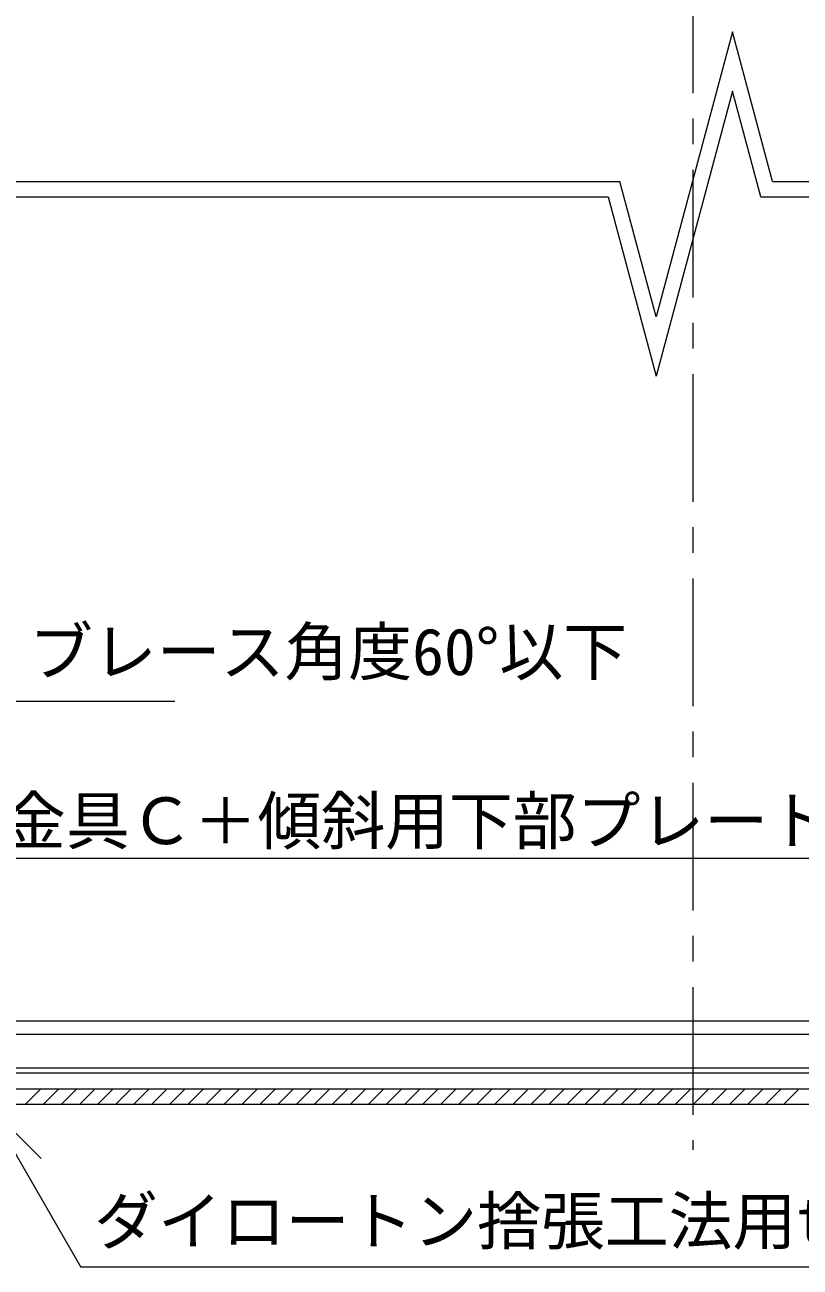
# Model space of a CAD drawing. Units: millimetres at full size, sheet at 1:20; details may follow other scales. Extents: x -4155 to 4045, y -2866 to 2834.
# Drawn here: x 1926 to 2533, y -2211 to -1238 of the extents above; entities that cross this region are included whole.
import ezdxf
from ezdxf.enums import TextEntityAlignment as Align

# ---------------------------------------------------------------- set-up
doc = ezdxf.new("R2010")
doc.units = ezdxf.units.MM
doc.header["$LTSCALE"] = 20
doc.linetypes.add('CHAIN1', pattern=[8, 5, -1, 1, -1])
for name, color, linetype, lineweight in [('1-0_断面', 7, 'Continuous', 9), ('1-1_寸法', 7, 'Continuous', 9), ('1-2_文字', 7, 'Continuous', 9)]:
    doc.layers.add(name, color=color, linetype=linetype, lineweight=lineweight)
doc.styles.add('ＭＳ ゴシック', font='')
doc.styles.get('ＭＳ ゴシック').set_extended_font_data('MS Gothic')

msp = doc.modelspace()

# ---------------------------------------------------------------- linework, layer by layer
at = {"layer": '1-0_断面', "color": 4, "linetype": 'CHAIN1'}
msp.add_line((2449.45, -551.68), (2449.45, -2119.03), dxfattribs=at)
at = {"layer": '1-0_断面'}
for p, q in [((1869.47, -2018.09), (3600.38, -2018.09)), ((1869.47, -2028.69), (3600.38, -2028.69)), ((3600.38, -2055.09), (-441.02, -2055.09)), ((3600.38, -2059.09), (-441.02, -2059.09)), ((3600.38, -2071.59), (-441.02, -2071.59)), ((1926.45, -2083.59), (1938.45, -2071.59)), ((1940.6, -2083.59), (1952.6, -2071.59)), ((1954.74, -2083.59), (1966.74, -2071.59)), ((1968.88, -2083.59), (1980.88, -2071.59)), ((1983.02, -2083.59), (1995.02, -2071.59)), ((1997.16, -2083.59), (2009.16, -2071.59)), ((2011.31, -2083.59), (2023.31, -2071.59)), ((2025.45, -2083.59), (2037.45, -2071.59)), ((2039.59, -2083.59), (2051.59, -2071.59)), ((2053.73, -2083.59), (2065.73, -2071.59)), ((2067.88, -2083.59), (2079.88, -2071.59)), ((2082.02, -2083.59), (2094.02, -2071.59)), ((2096.16, -2083.59), (2108.16, -2071.59)), ((2110.3, -2083.59), (2122.3, -2071.59)), ((2124.44, -2083.59), (2136.44, -2071.59)), ((2138.59, -2083.59), (2150.59, -2071.59)), ((2152.73, -2083.59), (2164.73, -2071.59)), ((2166.87, -2083.59), (2178.87, -2071.59)), ((2181.01, -2083.59), (2193.01, -2071.59)), ((2195.15, -2083.59), (2207.15, -2071.59)), ((2209.3, -2083.59), (2221.3, -2071.59)), ((2223.44, -2083.59), (2235.44, -2071.59)), ((2237.58, -2083.59), (2249.58, -2071.59)), ((2251.72, -2083.59), (2263.72, -2071.59)), ((2265.87, -2083.59), (2277.87, -2071.59)), ((2280.01, -2083.59), (2292.01, -2071.59)), ((2294.15, -2083.59), (2306.15, -2071.59)), ((2308.29, -2083.59), (2320.29, -2071.59)), ((2322.43, -2083.59), (2334.43, -2071.59)), ((2336.58, -2083.59), (2348.58, -2071.59)), ((2350.72, -2083.59), (2362.72, -2071.59)), ((2364.86, -2083.59), (2376.86, -2071.59)), ((2379, -2083.59), (2391, -2071.59)), ((2393.14, -2083.59), (2405.14, -2071.59)), ((2407.29, -2083.59), (2419.29, -2071.59)), ((2421.43, -2083.59), (2433.43, -2071.59)), ((2435.57, -2083.59), (2447.57, -2071.59)), ((2449.71, -2083.59), (2461.71, -2071.59)), ((2463.86, -2083.59), (2475.86, -2071.59)), ((2478, -2083.59), (2490, -2071.59)), ((2492.14, -2083.59), (2504.14, -2071.59)), ((2506.28, -2083.59), (2518.28, -2071.59)), ((2520.42, -2083.59), (2532.42, -2071.59)), ((2506.28, -2083.59), (2511.7, -2078.18)), ((3600.38, -2083.59), (-441.02, -2083.59))]:
    msp.add_line(p, q, dxfattribs=at)
at = {"layer": '1-1_寸法'}
for p, q in [((2480.39, -1243.72), (2420.58, -1466.9)), ((2511.78, -1360.9), (2480.39, -1243.72)), ((2480.39, -1290.09), (2420.58, -1513.27)), ((2502.58, -1372.9), (2480.39, -1290.09)), ((711.78, -1360.9), (2392.18, -1360.9)), ((2420.58, -1466.9), (2392.18, -1360.9)), ((2511.78, -1360.9), (3600.38, -1360.9)), ((2502.58, -1372.9), (3600.38, -1372.9))]:
    msp.add_line(p, q, dxfattribs=at)
msp.add_lwpolyline([(702.58, -1372.9), (2382.97, -1372.9), (2420.58, -1513.27)], dxfattribs=at)
at = {"layer": '1-2_文字'}
for p, q in [((1815.28, -1767.76), (2043.71, -1767.76)), ((1694.81, -1890.81), (2558.55, -1890.81)), ((1896.41, -2083.59), (1938.84, -2126.02)), ((1896.41, -2083.59), (1969.98, -2211.02)), ((3436.01, -2211.02), (1969.98, -2211.02))]:
    msp.add_line(p, q, dxfattribs=at)

# ---------------------------------------------------------------- texts
at = {"layer": '1-2_文字', "style": 'ＭＳ ゴシック'}
for s, p in [('ブレース角度60°以下', (1929.48, -1758.41)), ('ＤＨ下部金具Ｃ＋傾斜用下部プレート', (1708.31, -1890.81)), ('ダイロートン捨張工法用t9(t12)＋捨張用石膏ボードt9.5(t12.5)', (1980.4, -2204.14))]:
    msp.add_text(s, height=36.66, dxfattribs=at).set_placement(p, align=Align.BOTTOM_LEFT)

doc.saveas('drawing.dxf')
